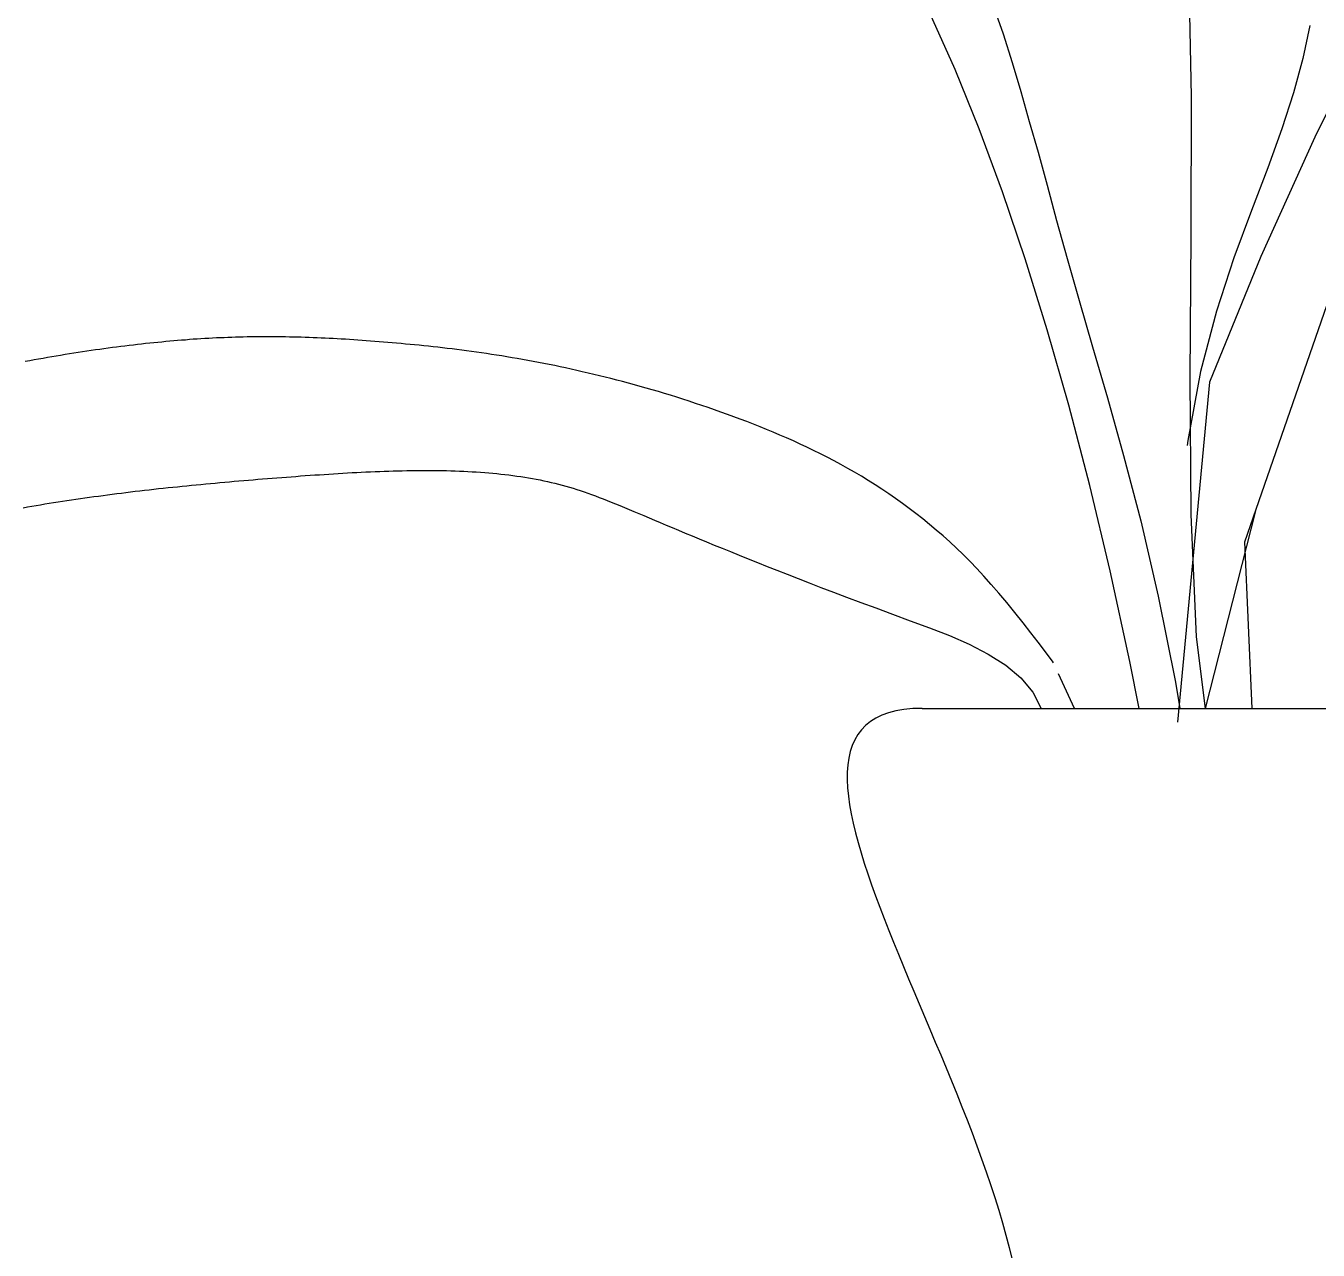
# Model space of a CAD drawing. Header units: millimetres. Extents: x 0 to 25200, y 0 to 17820.
# Drawn here: x 19943.5 to 20059.4, y 10613 to 10722.7 of the extents above; entities that cross this region are included whole.
import ezdxf

# ---------------------------------------------------------------- set-up
doc = ezdxf.new("R2010")
doc.units = ezdxf.units.MM
doc.header["$LTSCALE"] = 100
doc.header["$MEASUREMENT"] = 0
doc.layers.add('CO-TREE', color=251, linetype='Continuous')

# ---------------------------------------------------------------- blocks, each defined once
blk = doc.blocks.new('T-306')
at = {"layer": 'CO-TREE'}
for p, q in [((0.92, 315.86), (1.17, 304.51)), ((-20.02, 306.94), (-22.28, 311.99)), ((-16.62, 312.74), (-15.72, 310.13)), ((11.81, 310.87), (11.18, 307.91)), ((17.18, 310.81), (12.26, 300.85)), ((-15.72, 310.13), (-14.9, 307.54)), ((-14.9, 307.54), (-14.12, 304.94)), ((11.18, 307.91), (10.35, 304.84)), ((-17.86, 301.61), (-20.02, 306.94)), ((5.98, 264.58), (20.55, 306.65)), ((-14.12, 304.94), (-13.36, 302.27)), ((1.17, 304.51), (1.14, 292.05)), ((10.35, 304.84), (9.3, 301.6)), ((-15.77, 295.96), (-17.86, 301.61)), ((-13.36, 302.27), (-12.58, 299.5)), ((9.3, 301.6), (8.03, 298.11)), ((12.26, 300.85), (7.41, 290.16)), ((-12.58, 299.5), (-11.77, 296.56)), ((8.03, 298.11), (6.56, 294.29)), ((-13.73, 289.96), (-15.77, 295.96)), ((-11.77, 296.56), (-10.91, 293.4)), ((-10.91, 293.4), (-9.95, 289.97)), ((6.56, 294.29), (4.98, 290.04)), ((1.14, 292.05), (1.04, 279.28)), ((-11.75, 283.59), (-13.73, 289.96)), ((-9.95, 289.97), (-8.89, 286.21)), ((7.41, 290.16), (2.81, 278.9)), ((4.98, 290.04), (3.42, 285.26)), ((-8.89, 286.21), (-7.7, 282.07)), ((3.42, 285.26), (2.01, 279.84)), ((-85.25, 282.89), (-85.59, 282.87)), ((-84.91, 282.9), (-85.25, 282.89)), ((-84.56, 282.91), (-84.91, 282.9)), ((-84.22, 282.92), (-84.56, 282.91)), ((-83.88, 282.93), (-84.22, 282.92)), ((-83.53, 282.94), (-83.88, 282.93)), ((-83.19, 282.94), (-83.53, 282.94)), ((-82.85, 282.95), (-83.19, 282.94)), ((-82.5, 282.95), (-82.85, 282.95)), ((-82.16, 282.95), (-82.5, 282.95)), ((-81.81, 282.95), (-82.16, 282.95)), ((-81.47, 282.95), (-81.81, 282.95)), ((-81.12, 282.95), (-81.47, 282.95)), ((-80.78, 282.95), (-81.12, 282.95)), ((-80.43, 282.94), (-80.78, 282.95)), ((-80.08, 282.94), (-80.43, 282.94)), ((-79.73, 282.93), (-80.08, 282.94)), ((-79.38, 282.93), (-79.73, 282.93)), ((-79.03, 282.92), (-79.38, 282.93)), ((-78.68, 282.91), (-79.03, 282.92)), ((-78.33, 282.9), (-78.68, 282.91)), ((-77.97, 282.89), (-78.33, 282.9)), ((-77.62, 282.87), (-77.97, 282.89)), ((-9.81, 276.82), (-11.75, 283.59)), ((-97.14, 281.78), (-97.53, 281.72)), ((-96.76, 281.83), (-97.14, 281.78)), ((-96.38, 281.88), (-96.76, 281.83)), ((-96, 281.94), (-96.38, 281.88)), ((-95.62, 281.99), (-96, 281.94)), ((-95.24, 282.04), (-95.62, 281.99)), ((-94.86, 282.08), (-95.24, 282.04)), ((-94.49, 282.13), (-94.86, 282.08)), ((-94.11, 282.18), (-94.49, 282.13)), ((-93.74, 282.22), (-94.11, 282.18)), ((-93.37, 282.26), (-93.74, 282.22)), ((-93, 282.31), (-93.37, 282.26)), ((-92.64, 282.35), (-93, 282.31)), ((-92.27, 282.38), (-92.64, 282.35)), ((-91.91, 282.42), (-92.27, 282.38)), ((-91.55, 282.46), (-91.91, 282.42)), ((-91.19, 282.49), (-91.55, 282.46)), ((-90.83, 282.53), (-91.19, 282.49)), ((-90.48, 282.56), (-90.83, 282.53)), ((-90.12, 282.59), (-90.48, 282.56)), ((-89.77, 282.62), (-90.12, 282.59)), ((-89.41, 282.65), (-89.77, 282.62)), ((-89.06, 282.67), (-89.41, 282.65)), ((-88.71, 282.7), (-89.06, 282.67)), ((-88.36, 282.73), (-88.71, 282.7)), ((-88.01, 282.75), (-88.36, 282.73)), ((-87.67, 282.77), (-88.01, 282.75)), ((-87.32, 282.79), (-87.67, 282.77)), ((-86.97, 282.81), (-87.32, 282.79)), ((-86.63, 282.83), (-86.97, 282.81)), ((-86.28, 282.85), (-86.63, 282.83)), ((-85.94, 282.86), (-86.28, 282.85)), ((-85.59, 282.87), (-85.94, 282.86)), ((-77.26, 282.86), (-77.62, 282.87)), ((-76.9, 282.84), (-77.26, 282.86)), ((-76.54, 282.83), (-76.9, 282.84)), ((-76.18, 282.81), (-76.54, 282.83)), ((-75.82, 282.79), (-76.18, 282.81)), ((-75.45, 282.77), (-75.82, 282.79)), ((-75.09, 282.75), (-75.45, 282.77)), ((-74.72, 282.73), (-75.09, 282.75)), ((-74.35, 282.71), (-74.72, 282.73)), ((-73.97, 282.68), (-74.35, 282.71)), ((-73.6, 282.66), (-73.97, 282.68)), ((-73.22, 282.63), (-73.6, 282.66)), ((-72.84, 282.61), (-73.22, 282.63)), ((-72.46, 282.58), (-72.84, 282.61)), ((-72.08, 282.55), (-72.46, 282.58)), ((-71.69, 282.52), (-72.08, 282.55)), ((-71.3, 282.49), (-71.69, 282.52)), ((-70.91, 282.46), (-71.3, 282.49)), ((-70.52, 282.42), (-70.91, 282.46)), ((-70.12, 282.39), (-70.52, 282.42)), ((-69.72, 282.35), (-70.12, 282.39)), ((-69.32, 282.31), (-69.72, 282.35)), ((-68.91, 282.28), (-69.32, 282.31)), ((-68.51, 282.24), (-68.91, 282.28)), ((-68.1, 282.2), (-68.51, 282.24)), ((-67.68, 282.15), (-68.1, 282.2)), ((-67.27, 282.11), (-67.68, 282.15)), ((-66.85, 282.06), (-67.27, 282.11)), ((-66.43, 282.02), (-66.85, 282.06)), ((-66, 281.97), (-66.43, 282.02)), ((-65.58, 281.92), (-66, 281.97)), ((-65.15, 281.87), (-65.58, 281.92)), ((-64.71, 281.81), (-65.15, 281.87)), ((-64.28, 281.76), (-64.71, 281.81)), ((-63.84, 281.7), (-64.28, 281.76)), ((-7.7, 282.07), (-6.35, 277.48)), ((-103.03, 280.81), (-103.43, 280.74)), ((-102.64, 280.88), (-103.03, 280.81)), ((-102.24, 280.95), (-102.64, 280.88)), ((-101.84, 281.02), (-102.24, 280.95)), ((-101.45, 281.09), (-101.84, 281.02)), ((-101.05, 281.16), (-101.45, 281.09)), ((-100.66, 281.23), (-101.05, 281.16)), ((-100.26, 281.29), (-100.66, 281.23)), ((-99.87, 281.36), (-100.26, 281.29)), ((-99.48, 281.42), (-99.87, 281.36)), ((-99.09, 281.48), (-99.48, 281.42)), ((-98.7, 281.54), (-99.09, 281.48)), ((-98.31, 281.6), (-98.7, 281.54)), ((-97.92, 281.66), (-98.31, 281.6)), ((-97.53, 281.72), (-97.92, 281.66)), ((-63.4, 281.64), (-63.84, 281.7)), ((-62.95, 281.58), (-63.4, 281.64)), ((-62.51, 281.51), (-62.95, 281.58)), ((-62.06, 281.45), (-62.51, 281.51)), ((-61.6, 281.38), (-62.06, 281.45)), ((-61.15, 281.31), (-61.6, 281.38)), ((-60.69, 281.24), (-61.15, 281.31)), ((-60.23, 281.16), (-60.69, 281.24)), ((-59.76, 281.08), (-60.23, 281.16)), ((-59.3, 281), (-59.76, 281.08)), ((-58.83, 280.92), (-59.3, 281)), ((-58.35, 280.84), (-58.83, 280.92)), ((-57.88, 280.75), (-58.35, 280.84)), ((-57.4, 280.66), (-57.88, 280.75)), ((-56.92, 280.56), (-57.4, 280.66)), ((-56.43, 280.47), (-56.92, 280.56)), ((-55.94, 280.37), (-56.43, 280.47)), ((-55.45, 280.27), (-55.94, 280.37)), ((-54.96, 280.16), (-55.45, 280.27)), ((-54.46, 280.06), (-54.96, 280.16)), ((-53.96, 279.94), (-54.46, 280.06)), ((-53.46, 279.83), (-53.96, 279.94)), ((-52.95, 279.71), (-53.46, 279.83)), ((-52.44, 279.59), (-52.95, 279.71)), ((-51.93, 279.47), (-52.44, 279.59)), ((-51.41, 279.34), (-51.93, 279.47)), ((2.01, 279.84), (0.85, 273.67)), ((-50.89, 279.21), (-51.41, 279.34)), ((-50.37, 279.08), (-50.89, 279.21)), ((-49.85, 278.94), (-50.37, 279.08)), ((-49.32, 278.8), (-49.85, 278.94)), ((-48.79, 278.65), (-49.32, 278.8)), ((-48.26, 278.51), (-48.79, 278.65)), ((-47.72, 278.35), (-48.26, 278.51)), ((-47.18, 278.2), (-47.72, 278.35)), ((2.81, 278.9), (-0.08, 248.4)), ((1.04, 279.28), (1.12, 267.01)), ((-46.64, 278.04), (-47.18, 278.2)), ((-46.09, 277.87), (-46.64, 278.04)), ((-45.54, 277.71), (-46.09, 277.87)), ((-44.99, 277.53), (-45.54, 277.71)), ((-44.43, 277.36), (-44.99, 277.53)), ((-43.87, 277.18), (-44.43, 277.36)), ((-43.31, 276.99), (-43.87, 277.18)), ((-6.35, 277.48), (-4.9, 272.32)), ((-42.74, 276.8), (-43.31, 276.99)), ((-42.18, 276.61), (-42.74, 276.8)), ((-41.6, 276.41), (-42.18, 276.61)), ((-41.03, 276.21), (-41.6, 276.41)), ((-40.45, 276), (-41.03, 276.21)), ((-39.87, 275.79), (-40.45, 276)), ((-7.94, 269.62), (-9.81, 276.82)), ((-39.29, 275.57), (-39.87, 275.79)), ((-38.7, 275.35), (-39.29, 275.57)), ((-38.11, 275.12), (-38.7, 275.35)), ((-37.52, 274.89), (-38.11, 275.12)), ((-36.93, 274.65), (-37.52, 274.89)), ((-36.33, 274.4), (-36.93, 274.65)), ((-35.73, 274.15), (-36.33, 274.4)), ((-35.13, 273.89), (-35.73, 274.15)), ((-34.53, 273.62), (-35.13, 273.89)), ((-33.92, 273.34), (-34.53, 273.62)), ((0.85, 273.67), (0.8, 273.21)), ((-33.32, 273.06), (-33.92, 273.34)), ((-32.71, 272.77), (-33.32, 273.06)), ((-32.1, 272.47), (-32.71, 272.77)), ((-31.49, 272.15), (-32.1, 272.47)), ((-30.88, 271.83), (-31.49, 272.15)), ((-30.27, 271.5), (-30.88, 271.83)), ((-29.65, 271.16), (-30.27, 271.5)), ((-4.9, 272.32), (-3.36, 266.44)), ((-83.41, 270.11), (-82.99, 270.14)), ((-82.99, 270.14), (-82.56, 270.18)), ((-82.56, 270.18), (-82.14, 270.21)), ((-82.14, 270.21), (-81.71, 270.25)), ((-81.71, 270.25), (-81.28, 270.28)), ((-81.28, 270.28), (-80.86, 270.31)), ((-80.86, 270.31), (-80.43, 270.35)), ((-80.43, 270.35), (-80.01, 270.38)), ((-80.01, 270.38), (-79.58, 270.41)), ((-79.58, 270.41), (-79.16, 270.44)), ((-79.16, 270.44), (-78.74, 270.48)), ((-78.74, 270.48), (-78.31, 270.51)), ((-78.31, 270.51), (-77.89, 270.54)), ((-77.89, 270.54), (-77.47, 270.57)), ((-77.47, 270.57), (-77.05, 270.59)), ((-77.05, 270.59), (-76.63, 270.62)), ((-76.63, 270.62), (-76.21, 270.65)), ((-76.21, 270.65), (-75.79, 270.68)), ((-75.79, 270.68), (-75.37, 270.7)), ((-75.37, 270.7), (-74.95, 270.73)), ((-74.95, 270.73), (-74.53, 270.75)), ((-74.53, 270.75), (-74.12, 270.78)), ((-74.12, 270.78), (-73.7, 270.8)), ((-73.7, 270.8), (-73.29, 270.82)), ((-73.29, 270.82), (-72.87, 270.84)), ((-72.87, 270.84), (-72.46, 270.86)), ((-72.46, 270.86), (-72.05, 270.88)), ((-72.05, 270.88), (-71.64, 270.89)), ((-71.64, 270.89), (-71.23, 270.91)), ((-71.23, 270.91), (-70.82, 270.92)), ((-70.82, 270.92), (-70.42, 270.93)), ((-70.42, 270.93), (-70.01, 270.94)), ((-70.01, 270.94), (-69.61, 270.95)), ((-69.61, 270.95), (-69.2, 270.96)), ((-69.2, 270.96), (-68.8, 270.97)), ((-68.8, 270.97), (-68.4, 270.97)), ((-68.4, 270.97), (-68, 270.98)), ((-68, 270.98), (-67.61, 270.98)), ((-67.61, 270.98), (-67.21, 270.98)), ((-67.21, 270.98), (-66.82, 270.97)), ((-66.82, 270.97), (-66.42, 270.97)), ((-66.42, 270.97), (-66.03, 270.96)), ((-66.03, 270.96), (-65.64, 270.96)), ((-65.64, 270.96), (-65.26, 270.95)), ((-65.26, 270.95), (-64.87, 270.93)), ((-64.87, 270.93), (-64.49, 270.92)), ((-64.49, 270.92), (-64.1, 270.9)), ((-64.1, 270.9), (-63.72, 270.88)), ((-63.72, 270.88), (-63.35, 270.86)), ((-63.35, 270.86), (-62.97, 270.84)), ((-62.97, 270.84), (-62.6, 270.81)), ((-62.6, 270.81), (-62.22, 270.79)), ((-62.22, 270.79), (-61.85, 270.76)), ((-61.85, 270.76), (-61.49, 270.72)), ((-61.49, 270.72), (-61.12, 270.69)), ((-61.12, 270.69), (-60.76, 270.65)), ((-60.76, 270.65), (-60.4, 270.61)), ((-60.4, 270.61), (-60.04, 270.57)), ((-60.04, 270.57), (-59.68, 270.52)), ((-59.68, 270.52), (-59.33, 270.47)), ((-59.33, 270.47), (-58.98, 270.42)), ((-58.98, 270.42), (-58.63, 270.36)), ((-58.63, 270.36), (-58.28, 270.31)), ((-58.28, 270.31), (-57.94, 270.25)), ((-57.94, 270.25), (-57.59, 270.18)), ((-57.59, 270.18), (-57.25, 270.12)), ((-29.04, 270.81), (-29.65, 271.16)), ((-28.43, 270.45), (-29.04, 270.81)), ((-27.81, 270.07), (-28.43, 270.45)), ((-94.81, 268.95), (-94.4, 269)), ((-94.4, 269), (-93.98, 269.05)), ((-93.98, 269.05), (-93.57, 269.1)), ((-93.57, 269.1), (-93.15, 269.15)), ((-93.15, 269.15), (-92.73, 269.2)), ((-92.73, 269.2), (-92.31, 269.24)), ((-92.31, 269.24), (-91.9, 269.29)), ((-91.9, 269.29), (-91.48, 269.34)), ((-91.48, 269.34), (-91.05, 269.38)), ((-91.05, 269.38), (-90.63, 269.43)), ((-90.63, 269.43), (-90.21, 269.47)), ((-90.21, 269.47), (-89.79, 269.51)), ((-89.79, 269.51), (-89.37, 269.56)), ((-89.37, 269.56), (-88.94, 269.6)), ((-88.94, 269.6), (-88.52, 269.64)), ((-88.52, 269.64), (-88.1, 269.68)), ((-88.1, 269.68), (-87.67, 269.72)), ((-87.67, 269.72), (-87.25, 269.77)), ((-87.25, 269.77), (-86.82, 269.81)), ((-86.82, 269.81), (-86.4, 269.84)), ((-86.4, 269.84), (-85.97, 269.88)), ((-85.97, 269.88), (-85.54, 269.92)), ((-85.54, 269.92), (-85.12, 269.96)), ((-85.12, 269.96), (-84.69, 270)), ((-84.69, 270), (-84.27, 270.03)), ((-84.27, 270.03), (-83.84, 270.07)), ((-83.84, 270.07), (-83.41, 270.11)), ((-57.25, 270.12), (-56.92, 270.05)), ((-56.92, 270.05), (-56.58, 269.97)), ((-56.58, 269.97), (-56.25, 269.9)), ((-56.25, 269.9), (-55.92, 269.82)), ((-55.92, 269.82), (-55.59, 269.74)), ((-55.59, 269.74), (-55.26, 269.65)), ((-55.26, 269.65), (-54.94, 269.56)), ((-54.94, 269.56), (-54.61, 269.46)), ((-54.61, 269.46), (-54.29, 269.37)), ((-54.29, 269.37), (-53.96, 269.26)), ((-53.96, 269.26), (-53.64, 269.16)), ((-53.64, 269.16), (-53.31, 269.05)), ((-53.31, 269.05), (-52.97, 268.93)), ((-27.2, 269.69), (-27.81, 270.07)), ((-26.59, 269.29), (-27.2, 269.69)), ((-25.97, 268.88), (-26.59, 269.29)), ((-6.11, 261.97), (-7.94, 269.62)), ((-102.84, 267.77), (-102.46, 267.83)), ((-102.46, 267.83), (-102.07, 267.9)), ((-102.07, 267.9), (-101.68, 267.97)), ((-101.68, 267.97), (-101.28, 268.03)), ((-101.28, 268.03), (-100.89, 268.09)), ((-100.89, 268.09), (-100.49, 268.16)), ((-100.49, 268.16), (-100.1, 268.22)), ((-100.1, 268.22), (-99.7, 268.28)), ((-99.7, 268.28), (-99.3, 268.34)), ((-99.3, 268.34), (-98.9, 268.4)), ((-98.9, 268.4), (-98.49, 268.46)), ((-98.49, 268.46), (-98.09, 268.51)), ((-98.09, 268.51), (-97.68, 268.57)), ((-97.68, 268.57), (-97.28, 268.63)), ((-97.28, 268.63), (-96.87, 268.68)), ((-96.87, 268.68), (-96.46, 268.74)), ((-96.46, 268.74), (-96.05, 268.79)), ((-96.05, 268.79), (-95.64, 268.84)), ((-95.64, 268.84), (-95.23, 268.9)), ((-95.23, 268.9), (-94.81, 268.95)), ((-52.97, 268.93), (-52.64, 268.81)), ((-52.64, 268.81), (-52.29, 268.69)), ((-52.29, 268.69), (-51.95, 268.56)), ((-51.95, 268.56), (-51.59, 268.42)), ((-51.59, 268.42), (-51.23, 268.28)), ((-51.23, 268.28), (-50.86, 268.13)), ((-50.86, 268.13), (-50.48, 267.98)), ((-50.48, 267.98), (-50.09, 267.82)), ((-50.09, 267.82), (-49.69, 267.65)), ((-25.36, 268.46), (-25.97, 268.88)), ((-24.75, 268.02), (-25.36, 268.46)), ((-24.14, 267.57), (-24.75, 268.02)), ((-103.61, 267.63), (-103.23, 267.7)), ((-103.23, 267.7), (-102.84, 267.77)), ((-49.69, 267.65), (-49.27, 267.48)), ((-49.27, 267.48), (-48.84, 267.3)), ((-48.84, 267.3), (-48.4, 267.12)), ((-48.4, 267.12), (-47.94, 266.93)), ((-47.94, 266.93), (-47.47, 266.73)), ((-47.47, 266.73), (-46.98, 266.52)), ((-23.53, 267.1), (-24.14, 267.57)), ((-22.92, 266.63), (-23.53, 267.1)), ((1.12, 267.01), (1.61, 256.06)), ((6.94, 267.35), (2.42, 249.64)), ((-46.98, 266.52), (-46.47, 266.3)), ((-46.47, 266.3), (-45.94, 266.08)), ((-45.94, 266.08), (-45.39, 265.85)), ((-45.39, 265.85), (-44.82, 265.61)), ((-44.82, 265.61), (-44.23, 265.36)), ((-22.31, 266.13), (-22.92, 266.63)), ((-21.71, 265.63), (-22.31, 266.13)), ((-21.1, 265.1), (-21.71, 265.63)), ((-3.36, 266.44), (-1.8, 259.71)), ((-44.23, 265.36), (-43.62, 265.11)), ((-43.62, 265.11), (-42.98, 264.84)), ((-42.98, 264.84), (-42.32, 264.57)), ((-42.32, 264.57), (-41.63, 264.28)), ((-20.5, 264.56), (-21.1, 265.1)), ((-19.9, 264.01), (-20.5, 264.56)), ((6.62, 249.64), (5.98, 264.58)), ((-41.63, 264.28), (-40.91, 263.99)), ((-40.91, 263.99), (-40.17, 263.69)), ((-40.17, 263.69), (-39.39, 263.37)), ((-39.39, 263.37), (-38.59, 263.05)), ((-19.29, 263.43), (-19.9, 264.01)), ((-18.68, 262.82), (-19.29, 263.43)), ((-38.59, 263.05), (-37.76, 262.72)), ((-37.76, 262.72), (-36.89, 262.37)), ((-36.89, 262.37), (-36, 262.02)), ((-36, 262.02), (-35.07, 261.66)), ((-18.06, 262.18), (-18.68, 262.82)), ((-17.43, 261.49), (-18.06, 262.18)), ((-35.07, 261.66), (-34.1, 261.28)), ((-34.1, 261.28), (-33.1, 260.89)), ((-33.1, 260.89), (-32.05, 260.49)), ((-16.77, 260.76), (-17.43, 261.49)), ((-4.33, 253.84), (-6.11, 261.97)), ((-32.05, 260.49), (-30.94, 260.07)), ((-30.94, 260.07), (-29.75, 259.62)), ((-16.09, 259.98), (-16.77, 260.76)), ((-15.38, 259.13), (-16.09, 259.98)), ((-1.8, 259.71), (-0.25, 251.99)), ((-29.75, 259.62), (-28.48, 259.14)), ((-28.48, 259.14), (-27.12, 258.64)), ((-27.12, 258.64), (-25.64, 258.09)), ((-14.65, 258.23), (-15.38, 259.13)), ((-25.64, 258.09), (-24.04, 257.5)), ((-24.04, 257.5), (-22.32, 256.87)), ((-13.91, 257.3), (-14.65, 258.23)), ((-22.32, 256.87), (-20.53, 256.17)), ((-13.21, 256.4), (-13.91, 257.3)), ((-12.56, 255.56), (-13.21, 256.4)), ((-20.53, 256.17), (-18.75, 255.39)), ((-18.75, 255.39), (-17.04, 254.51)), ((-12, 254.82), (-12.56, 255.56)), ((1.61, 256.06), (2.42, 249.64)), ((-17.04, 254.51), (-15.47, 253.51)), ((-11.57, 254.25), (-12, 254.82)), ((-11.28, 253.86), (-11.57, 254.25)), ((-15.47, 253.51), (-14.11, 252.38)), ((-11.18, 253.72), (-11.28, 253.86)), ((-9.32, 249.64), (-10.73, 252.74)), ((-3.5, 249.64), (-4.33, 253.84)), ((-14.11, 252.38), (-13.03, 251.1)), ((-0.25, 251.99), (0.14, 249.64)), ((-13.03, 251.1), (-12.3, 249.64))]:
    blk.add_line(p, q, dxfattribs=at)
blk.add_open_spline([(-22.96, 249.64), (-41.89, 249.64), (5.1, 189.24), (-64.63, 146.44), (-28.84, 12.29), (-18.66, 3.43)], degree=3, knots=[0, 0, 0, 0, 22.720048, 39.760406, 86.483692, 86.483692, 86.483692, 86.483692], dxfattribs=at)
blk.add_spline([(-22.96, 249.64), (-4.76, 249.64), (22.96, 249.64)], degree=3, dxfattribs=at)

msp = doc.modelspace()

# ---------------------------------------------------------------- block references
at = {"layer": 'CO-TREE'}
msp.add_blockref('T-306', (20046.87, 10411.91), dxfattribs=at)

doc.saveas('drawing.dxf')
